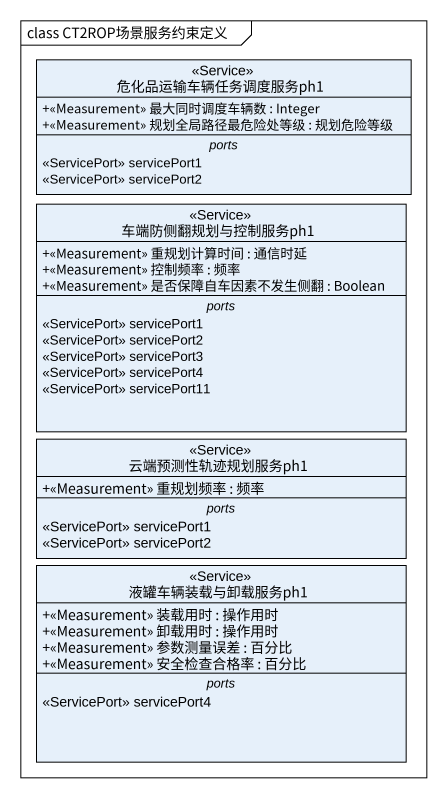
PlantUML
@startuml
mainframe class CT2ROP场景服务约束定义
hide circle
hide empty members
skinparam classAttributeIconSize 0
class 危化品运输车辆任务调度服务ph1 <<Service>> {
  +<<Measurement>> 最大同时调度车辆数 : Integer
  +<<Measurement>> 规划全局路径最危险处等级 : 规划危险等级
  -- ports --
  <<ServicePort>> servicePort1
  <<ServicePort>> servicePort2
}
class 车端防侧翻规划与控制服务ph1 <<Service>> {
  +<<Measurement>> 重规划计算时间 : 通信时延
  +<<Measurement>> 控制频率 : 频率
  +<<Measurement>> 是否保障自车因素不发生侧翻 : Boolean
  -- ports --
  <<ServicePort>> servicePort1
  <<ServicePort>> servicePort2
  <<ServicePort>> servicePort3
  <<ServicePort>> servicePort4
  <<ServicePort>> servicePort11
}
class 云端预测性轨迹规划服务ph1 <<Service>> {
  +<<Measurement>> 重规划频率 : 频率
  -- ports --
  <<ServicePort>> servicePort1
  <<ServicePort>> servicePort2
}
class 液罐车辆装载与卸载服务ph1 <<Service>> {
  +<<Measurement>> 装载用时 : 操作用时
  +<<Measurement>> 卸载用时 : 操作用时
  +<<Measurement>> 参数测量误差 : 百分比
  +<<Measurement>> 安全检查合格率 : 百分比
  -- ports --
  <<ServicePort>> servicePort4
}
@enduml
